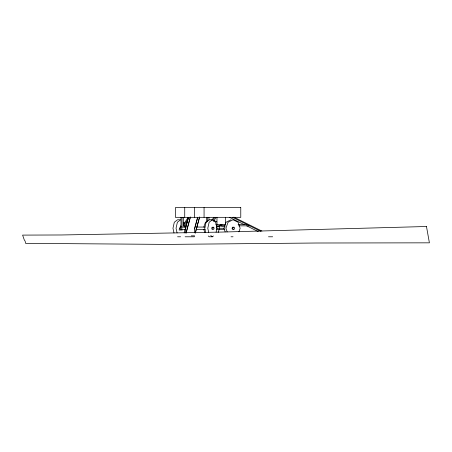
<?xml version="1.0" encoding="UTF-8"?>
<svg xmlns="http://www.w3.org/2000/svg" width="452" height="452" viewBox="0 0 452 452"><rect width="100%" height="100%" fill="white"/><g stroke="black" fill="none" stroke-linecap="round" stroke-linejoin="round"><path stroke-width="0.68" d="M184.167 232.955L184.913 229.61M216.073 232.283L216.966 228.271L215.627 222.254L212.378 219.762L209.135 222.254L207.79 228.271L208.688 232.283M188.388 217.327L185.365 228.542L185.365 232.842M185.365 228.949L188.501 217.327M186.077 232.791L190.354 216.92M186.077 233.198L190.354 217.327M197.609 217.327L194.586 228.542L194.586 232.842M194.586 228.949L197.716 217.327M195.298 232.791L199.575 216.92M195.298 233.198L199.575 217.327M203.784 227.068L205.445 222.254L206.705 221.627M218.13 232.486L219.169 229.475M238.893 231.882L240.142 228.271L238.063 222.254L233.04 219.762L228.017 222.254L225.932 228.271L227.181 231.882M233.204 227.22L232.695 228.271L233.204 229.328M180.625 227.057L179.969 228.271L180.625 229.486L185.523 229.486M183.41 224.604L188.201 217.327M188.122 219.005L183.326 226.282L183.326 217.327M184.088 227.119L187.501 221.938M211.971 220.124L213.813 217.327M212.994 220.124L214.836 217.327M213.491 221.361L216.146 217.327M208.225 235.955L209.31 236.786L212.378 236.786L213.463 235.955M231.028 219.762L226.006 222.254L223.926 228.271L225.175 231.882M216.254 227.17L220.175 225.842L216.389 226.96M212.48 219.762L209.31 219.762L206.061 222.254L204.722 228.271L205.615 232.283M215.892 224.621L225.39 224.621M238.097 224.621L247.267 224.621M216.559 225.842L222.101 225.842M238.622 225.842L249.713 225.842M182.721 227.057L186.218 227.057M196.716 227.057L205.112 227.057M212.706 227.22L212.05 227.22L211.722 228.271L212.05 229.328L212.706 229.328M216.604 228.271L224.158 228.271M196.015 229.486L205.112 229.486M216.604 229.486L224.847 229.486M182.331 230.023L179.077 230.023L180.636 225.791L181.122 227M191.292 235.842L194.586 235.842L194.332 236.786L185.111 236.786M177.551 236.786L180.625 236.786M231.028 236.786L233.04 236.786M268.482 236.786L272.669 236.786M225.192 226.977L220.531 225.842L220.531 224.621L225.192 225.949M233.82 217.135L261.911 231.085M232.571 217.327L260.731 231.311M229.509 217.327L244.204 224.621M246.651 225.842L258.284 231.616M213.739 220.384L216.875 221.943M210.756 235.537L212.378 236.786M218.96 226.469L219.587 228.271M203.784 229.475L204.824 232.486M183.868 222.254L184.167 223.593M184.614 225.599L184.913 226.932M177.082 232.955L176.037 228.271L177.382 222.254L180.625 219.762L177.551 219.762L174.308 222.254L172.963 228.271L174.009 232.955M225.61 217.327L225.61 223.299M216.971 217.327L216.971 224.621M208.937 217.327L208.937 220.084M207.626 217.327L207.626 221.429M206.604 217.327L206.604 222.118M204.067 207.598L204.067 217.327M194.394 207.598L194.394 217.327M184.727 207.598L184.727 217.327M182.015 217.327L182.015 228.271L180.992 228.271L180.992 217.327M213.078 227.22L212.751 228.271L213.078 229.328L213.734 229.328L214.062 228.271L213.734 227.22L213.078 227.22M232.531 227.22L232.023 228.271L232.531 229.328L234.215 229.328L234.724 228.271L234.215 227.22L232.531 227.22M426.473 226.503L221.881 232.068L61.399 234.978L22.6 235.102L24.295 239.944L25.12 241.085L25.572 243.351L167.223 244.402L316.208 243.012L429.4 242.831L426.479 226.503M240.769 207.598L175.382 207.598L175.382 217.327L240.769 217.327L240.769 207.598"/></g></svg>
